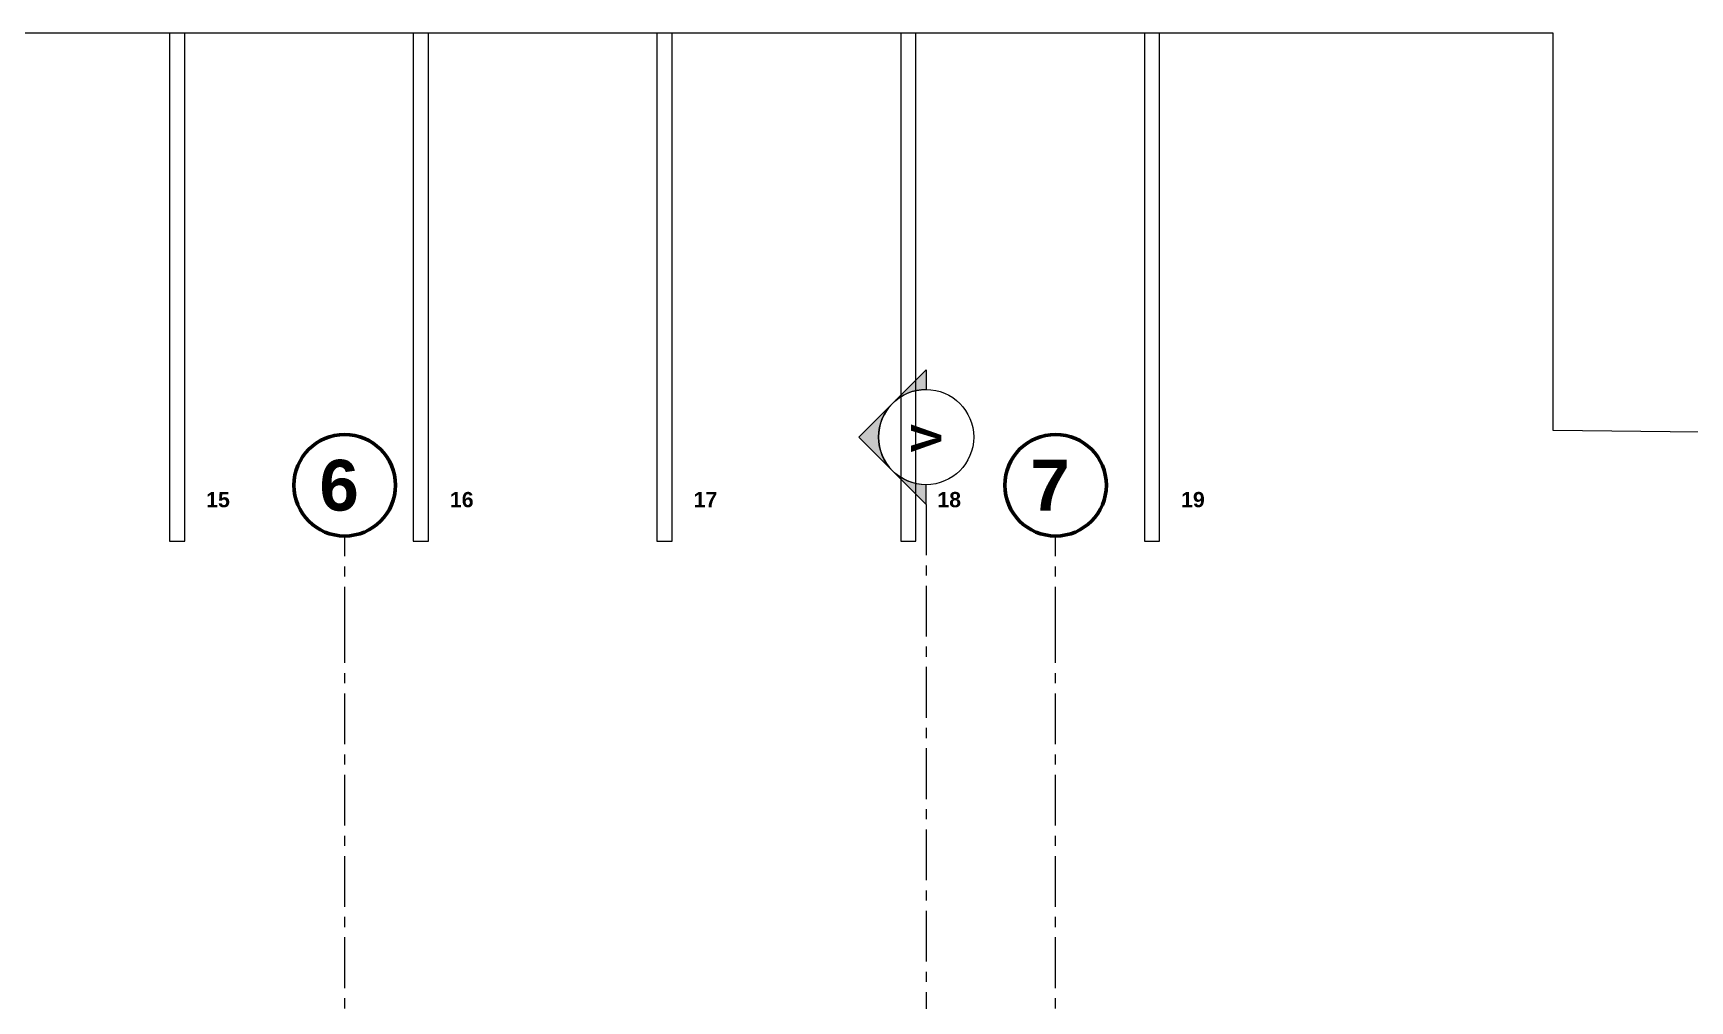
# Model space of a CAD drawing. Header units: inches. Extents: x -19 to 5698, y -728 to 92.
# Drawn here: x 41.25 to 57.57, y 41.32 to 50.85 of the extents above; entities that cross this region are included whole.
import ezdxf

# ---------------------------------------------------------------- set-up
doc = ezdxf.new("R2010")
doc.units = ezdxf.units.IN
doc.header["$MEASUREMENT"] = 0
doc.header["$PDMODE"] = 1
doc.linetypes.add('Punto & Raya', pattern=[0.65, 0.5, -0.075, 0, -0.075])
for name, color, linetype in [('02 _ ARQ _ ALB _ Ejes Generales', 251, 'Continuous'), ('08 _ STR _ EXT _ Estacionamiento-Pavimento', 7, 'Continuous'), ('Interior - Equipamiento', 7, 'Continuous'), ('Marcador - Secciones', 7, 'Continuous')]:
    doc.layers.add(name, color=color, linetype=linetype)
doc.styles.add('Estilo_Generado_1', font='swisseb.ttf')
doc.styles.add('Estilo_Generado_8', font='arialbd.ttf')

msp = doc.modelspace()

# ---------------------------------------------------------------- hatches: boundary and pattern name
at = {"layer": 'Marcador - Secciones', "linetype": 'Continuous', "lineweight": 13}
for points in [[(50.0454, 47.5361), (49.7141, 47.2048, -0.1989124), (50.0454, 47.342)], [(49.7141, 47.2048), (49.3829, 46.8736), (49.7141, 46.5423, -0.4142136)], [(50.0454, 46.2111), (50.0454, 46.4051, -0.1989124), (49.7141, 46.5423)]]:
    msp.add_hatch(color=7, dxfattribs=at).paths.add_polyline_path(points)

# ---------------------------------------------------------------- linework, layer by layer
at = {"layer": '02 _ ARQ _ ALB _ Ejes Generales', "color": 251, "linetype": 'Punto & Raya', "lineweight": 13, "true_color": 0x636466}
for p, q in [((44.32, 44.9), (44.32, 45.9)), ((51.32, 44.9), (51.32, 45.9)), ((44.32, 3.05), (44.32, 44.9)), ((51.32, 3.05), (51.32, 44.9))]:
    msp.add_line(p, q, dxfattribs=at)
at = {"layer": '02 _ ARQ _ ALB _ Ejes Generales', "color": 7, "linetype": 'Continuous', "lineweight": 60}
for centre in [(44.32, 46.4), (51.32, 46.4)]:
    msp.add_circle(centre, 0.5, dxfattribs=at)
at = {"layer": '02 _ ARQ _ ALB _ Ejes Generales', "color": 7, "linetype": 'Punto & Raya', "lineweight": 13}
for p in [(44.32, 44.9), (44.32, 44.9), (51.32, 44.9), (51.32, 44.9)]:
    msp.add_point(p, dxfattribs=at)
at = {"layer": '08 _ STR _ EXT _ Estacionamiento-Pavimento', "color": 7, "linetype": 'Continuous', "lineweight": 18, "flags": 128}
msp.add_lwpolyline([(9.07, 40.85), (52.92, 40.85), (52.92, 1.5), (69.77, 1.5), (69.77, 46.7845), (56.22, 46.9373), (56.22, 50.85), (9.07, 50.85)], close=True, dxfattribs=at)
at = {"layer": 'Interior - Equipamiento', "color": 175, "linetype": 'Continuous', "lineweight": 13, "flags": 128}
for points in [[(42.595, 45.85), (42.745, 45.85), (42.745, 50.85), (42.595, 50.85)], [(44.995, 45.85), (45.145, 45.85), (45.145, 50.85), (44.995, 50.85)], [(47.395, 45.85), (47.545, 45.85), (47.545, 50.85), (47.395, 50.85)], [(49.795, 45.85), (49.945, 45.85), (49.945, 50.85), (49.795, 50.85)], [(52.195, 45.85), (52.345, 45.85), (52.345, 50.85), (52.195, 50.85)]]:
    msp.add_lwpolyline(points, close=True, dxfattribs=at)
at = {"layer": 'Marcador - Secciones', "color": 251, "linetype": 'Punto & Raya', "lineweight": 13, "true_color": 0x636466}
msp.add_line((50.0454, 46.2111), (50.0454, 0.9472), dxfattribs=at)
at = {"layer": 'Marcador - Secciones', "color": 7, "linetype": 'Continuous', "lineweight": 13, "flags": 128}
for points in [[(50.0454, 47.5361), (50.0454, 47.342, 0.1989124), (49.7141, 47.2048)], [(49.7141, 47.2048, 0.4142136), (49.7141, 46.5423), (49.3829, 46.8736)], [(50.0454, 46.2111), (50.0454, 46.4051, -0.1989124), (49.7141, 46.5423)]]:
    msp.add_lwpolyline(points, format="xyb", close=True, dxfattribs=at)
at = {"layer": 'Marcador - Secciones', "color": 7, "linetype": 'Continuous', "lineweight": 13}
msp.add_circle((50.0454, 46.8736), 0.4685, dxfattribs=at)

# ---------------------------------------------------------------- texts
at = {"layer": '02 _ ARQ _ ALB _ Ejes Generales', "color": 7, "lineweight": 30, "char_height": 0.5, "attachment_point": 1, "style": 'Estilo_Generado_1'}
for s, insert in [('\\A1;{\\pql;\\pt0;\\fSwis721 Ex BT|b1|i0|c0|p34;6}', (44.0708, 46.65)), ('\\A1;{\\pql;\\pt0;\\fSwis721 Ex BT|b1|i0|c0|p34;7}', (51.0708, 46.65))]:
    msp.add_mtext(s, dxfattribs=dict(at, insert=insert))
at = {"layer": 'Interior - Equipamiento', "color": 175, "lineweight": 13, "char_height": 0.15, "attachment_point": 4, "style": 'Estilo_Generado_8'}
for s, insert in [('\\A1;{\\pql;\\fArial|b1|i0|c0|p34;15}', (42.9561, 46.2573)), ('\\A1;{\\pql;\\fArial|b1|i0|c0|p34;16}', (45.3561, 46.2573)), ('\\A1;{\\pql;\\fArial|b1|i0|c0|p34;17}', (47.7561, 46.2586)), ('\\A1;{\\pql;\\fArial|b1|i0|c0|p34;18}', (50.1561, 46.2573)), ('\\A1;{\\pql;\\fArial|b1|i0|c0|p34;19}', (52.5561, 46.2573))]:
    msp.add_mtext(s, dxfattribs=dict(at, insert=insert))
at = {"layer": 'Marcador - Secciones', "color": 5, "lineweight": 25, "insert": (50.1954, 46.7227), "char_height": 0.3, "attachment_point": 7, "rotation": 90, "style": 'Estilo_Generado_1'}
msp.add_mtext('\\A1;{\\pql;\\pt0;\\fSwis721 Ex BT|b1|i0|c0|p34;V}', dxfattribs=at)

doc.saveas('drawing.dxf')
